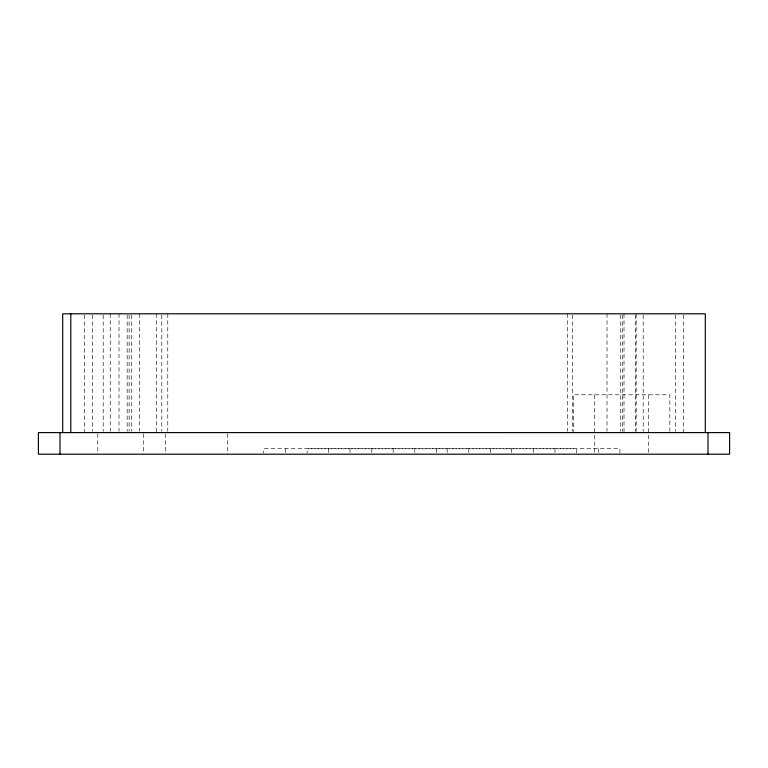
<?xml version="1.0" encoding="UTF-8"?>
<svg xmlns="http://www.w3.org/2000/svg" width="768" height="768" viewBox="0 0 768 768"><rect width="100%" height="100%" fill="white"/><g stroke="black" fill="none" stroke-linecap="round" stroke-linejoin="round"><path stroke-width="0.58" stroke-dasharray="3.84 2.88" d="M683.702 314.986L683.702 432.605M675.6 314.995L675.6 431.395M669.84 431.414L669.84 394.8L573.36 394.8L573.36 431.414M648.528 394.8L648.528 454.195M643.2 314.995L643.2 431.395M636.182 313.795L636.182 431.395M635.261 314.995L635.261 431.395M624.01 313.805L624.01 432.605M622.454 314.995L622.454 431.395M620.746 314.995L620.746 431.395M619.91 453.101L619.91 448.694L263.645 448.694L263.645 453.101M607.018 313.795L607.018 431.395M598.282 448.694L598.282 453.101M594.672 394.8L594.672 454.195M576.413 453.12L576.413 448.8L307.152 448.8L307.152 453.12M572.573 314.995L572.573 431.395M567.61 313.795L567.61 431.395M554.976 448.8L554.976 453.12M533.578 448.8L533.578 453.12M511.728 448.8L511.728 453.12M490.378 448.8L490.378 453.12M468.778 448.8L468.778 453.12M447.178 448.8L447.178 453.12M436.378 448.8L436.378 453.12M414.778 448.8L414.778 453.12M393.178 448.8L393.178 453.12M371.827 448.8L371.827 453.12M349.978 448.8L349.978 453.12M328.589 448.8L328.589 453.12M285.283 448.694L285.283 453.101M227.395 433.738L227.395 454.195M167.779 313.805L167.779 431.395M165.302 433.805L165.302 454.195M161.798 314.995L161.798 431.395M156.461 313.805L156.461 432.595M143.702 433.805L143.702 454.195M139.382 313.805L139.373 431.395M131.741 314.995L131.741 431.395M129.13 314.995L129.13 431.395M127.171 314.995L127.171 431.395M119.011 313.805L119.011 431.395M110.218 313.805L110.227 431.395M103.2 314.995L103.2 431.395M97.795 433.738L97.805 454.195M92.4 314.995L92.4 431.395M84.298 314.995L84.298 432.595"/><path stroke-width="1.15" d="M708 432.605L708 454.195M705.302 432.595L705.302 313.805L62.698 313.805L62.698 432.595M70.8 313.805L70.8 432.595M60 432.595L60 454.195M729.6 432.605L38.4 432.595L38.4 454.195L729.6 454.195L729.6 432.605"/></g></svg>
